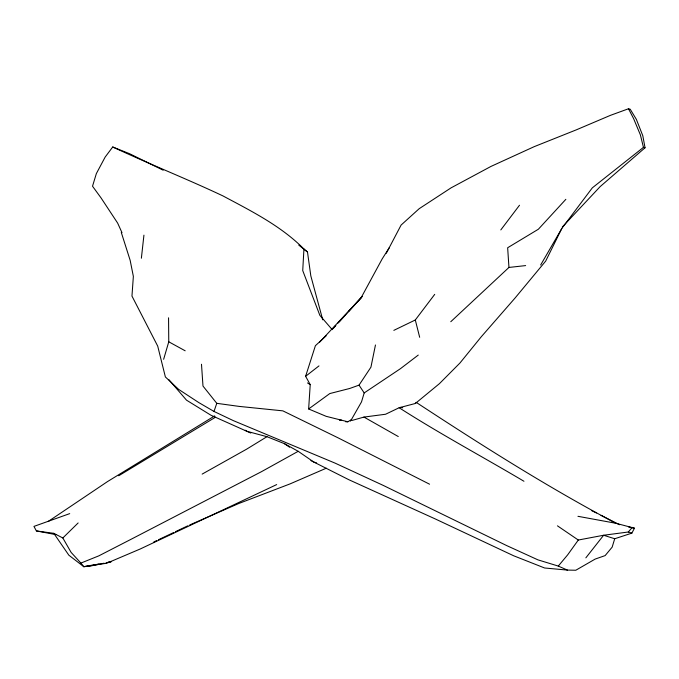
<?xml version="1.0" encoding="UTF-8"?>
<svg xmlns="http://www.w3.org/2000/svg" width="679" height="679" viewBox="0 0 679 679"><rect width="100%" height="100%" fill="white"/><g stroke="black" fill="none" stroke-linecap="round" stroke-linejoin="round"><path stroke-width="1.02" d="M418.264 355.075L400.457 368.672L364.19 392.929L361.508 401.9L351.382 419.656L347.86 421.778L326.158 416.329L308.639 408.97L310.227 384.611L305.609 376.31L315.404 345.687L326.141 335.867M121.991 232.659L117.628 223.068L101.018 197.869L92.522 186.224L96.342 173.62L105.152 157.078L112.714 146.987C149.176 163.97 186.589 178.755 222.984 195.934C251.425 211.135 280.962 225.869 303.937 249.006L302.732 270.59L319.843 315.336L332.226 329.646M141.376 258.224L143.931 235.155M375.462 344.974L370.929 367.178L359.03 385.137L349.719 388.473L329.79 393.565L308.639 408.97M163.639 359.301L168.765 341.8L168.562 317.797M577.956 516.312L615.887 523.28L634.466 528.194L631.86 533.142L614.716 538.744L612.161 547.138L605.142 555.592L595.144 559.089L575.809 570.241L567.398 570.088L544.617 567.992L513.63 555.761L435.417 519.011L348.862 479.722L310.914 460.591M567.398 570.088L558.274 566.074L537.921 559.852L506.483 545.492L383.499 485.527L335.154 463.154L233.262 420.598L213.995 411.44L216.779 403.326L202.987 386.062L201.493 364.25M386.309 253.259L401.102 225.063L419.189 208.691L451.043 187.871L490.976 166.423L534.186 146.664L576.225 129.884L610.429 115.354L628.491 108.759L630.197 109.217L636.359 119.36L642.792 135.715L645.05 147.767L643.454 147.36L592.309 187.862L561.856 228.39L545.704 261.059L515.2 297.86L481.326 336.708L459.955 363.01L439.432 383.652L415.353 403.487L399.15 407.739L385.57 414.249L363.961 417.076L352.011 420.445L351.382 419.656L350.339 421.158M348.48 311.619L361.109 297.767L382.218 258.843L389.296 247.682M540.645 265.022L561.856 228.39M631.86 533.142L628.313 532.005L603.631 535.247L578.304 540.034L567.652 554.862L558.274 566.074M415.353 403.487L416.185 402.358C481.275 445.034 547.079 486.818 615.887 523.28M500.813 229.918L519.503 205.228M393.828 330.367L415.302 319.979L434.713 294.363M585.85 557.849L603.631 535.247L614.716 538.744M628.313 532.005L632.285 527.379M332.337 329.315L335.842 325.47M337.947 323.162L345.67 314.7M333.55 327.999L335.655 325.691M339.161 321.846L362.323 296.477M565.853 199.32L538.379 229.222L507.654 247.75L508.953 267.441L450.78 321.719M319.461 342.352L361.109 297.767M562.331 226.99L600.143 186.623L645.05 147.767M69.716 513.63L33.95 526.395L36.386 530.927L53.802 533.329L62.833 537.972L78.136 522.957M305.609 376.31L318.977 365.905M48.133 521.514L107.503 481.589L214.649 415.896M118.74 475.741L215.591 417.144M316.601 462.951L313.749 462.026L298.2 451.306L284.416 443.667L266.974 436.69L246.672 449.142L202.155 474.103M298.2 451.306L261.432 471.701L130.419 539.618L98.82 555.855L80.911 563.078L71.125 552.409L62.833 537.972M153.819 541.944L156.654 540.603M158.538 539.703L173.646 532.54M175.53 531.64L187.803 525.818M276.684 484.585L140.247 548.98L106.722 563.239L83.772 566.676L68.842 555.184L53.802 533.329M189.713 524.952L238.685 503.538L290.018 483.915L326.285 468.204M104.099 563.197L89.925 566.15L83.772 566.676L80.911 563.078M106.119 562.772L111.178 561.72L108.139 562.271M83.772 566.676L94.941 564.656M96.97 564.291L98.998 563.926M508.953 267.441L525.639 265.591M339.458 420.242L341.571 420.14M345.747 421.812L347.86 421.778M216.779 403.326L239.152 406.398L282.846 410.854L338.21 437.904L429.569 484.203M55.788 534.602L36.386 530.927M628.465 526.921L634.466 528.194M266.974 436.69L246.944 431.309L245.238 430.231M400.856 407.315L402.698 407.824M112.714 146.987L129.443 153.658L163.189 170.208M250.763 433.041L211.008 415.268L186.504 400.16L168.765 379.544M591.698 510.659L596.425 512.968M601.042 515.319L619.528 524.748M168.765 341.8L185.18 350.797M363.961 417.076L398.267 436.538M523.95 481.258C482.421 456.636 439.805 433.805 399.15 407.739M213.995 411.44L198.828 402.605L178.628 389.381L165.379 376.947L157.715 346.12L131.964 296.078L133.356 276.378L130.147 260.286L121.295 232.464M307.519 382.948L310.227 384.611M557.451 525.835L578.304 540.034M284.416 443.667L289.594 447.206M298.777 245.119L307.485 251.994L310.812 275.852L322.729 319.817M303.937 249.006L307.485 251.994M359.03 385.137L364.19 392.929M628.491 108.759L633.617 118.638L640.382 134.875L643.454 147.36M415.302 319.979L419.673 337.302"/></g></svg>
